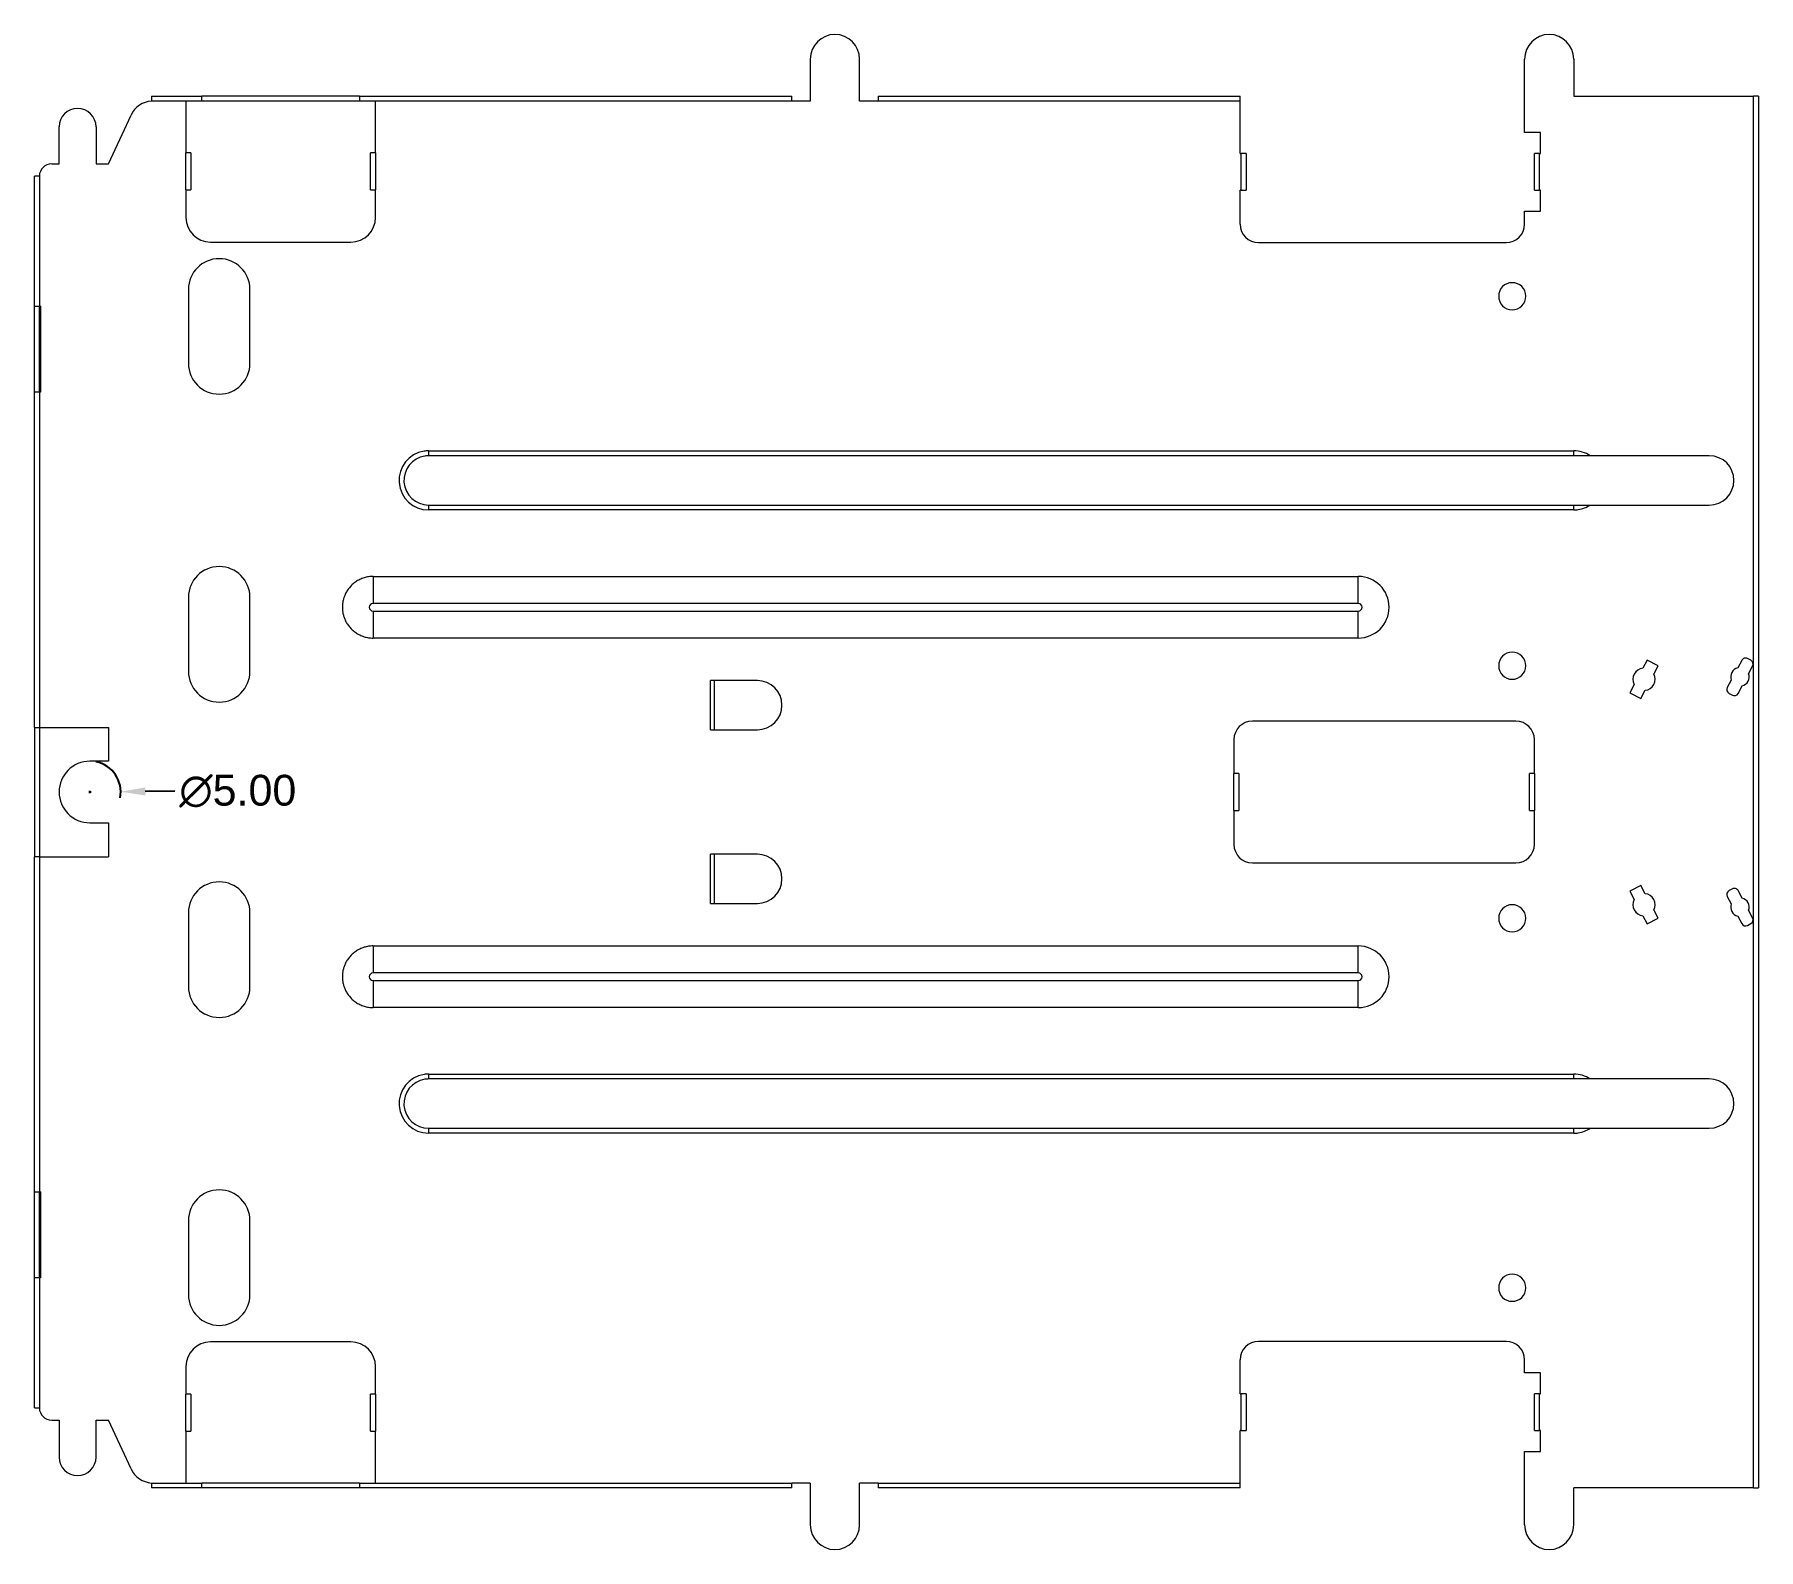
# Model space of a CAD drawing. Header units: millimetres. Extents: x 1920 to 4820, y 310 to 2320.
# Drawn here: x 3616.9 to 3756.9, y 1442.3 to 1565.3 of the extents above; entities that cross this region are included whole.
import ezdxf

# ---------------------------------------------------------------- set-up
doc = ezdxf.new("R2010")
doc.units = ezdxf.units.MM
doc.layers.add('core', color=7, linetype='Continuous', lineweight=20)
doc.layers.add('dim', color=82, linetype='Continuous', lineweight=9)
doc.styles.get("Standard").update_dxf_attribs({"font": 'arial.ttf'})
doc.dimstyles.get("Standard").update_dxf_attribs({"dimtxt": 0.18, "dimasz": 0.18, "dimexe": 0.18, "dimexo": 0.0625, "dimgap": 0.09, "dimtad": 0, "dimtih": 1, "dimtoh": 1, "dimzin": 0, "dimdsep": 46, "dimtxsty": 'Standard', "dimcen": 0.09, "dimadec": 0, "dimazin": 0, "dimtfac": 1, "dimtofl": 0, "dimtmove": 0, "dimatfit": 3, "dimfxl": 0, "dimtolj": 1, "dimtzin": 0, "dimarcsym": 0})

# ---------------------------------------------------------------- blocks, each defined once
blk = doc.blocks.new('*D25')
at = {"layer": 'Defpoints', "color": 0, "transparency": 16777216}
for p in [(3618.91, 1503.76), (3623.91, 1503.81)]:
    blk.add_point(p, dxfattribs=at)
at = {"layer": 'dim', "color": 0, "lineweight": -2, "transparency": 16777216}
for p, q in [((3621.32, 1503.79), (3621.5, 1503.79)), ((3621.41, 1503.7), (3621.41, 1503.88)), ((3628.32, 1503.85), (3625.91, 1503.83))]:
    blk.add_line(p, q, dxfattribs=at)
blk.add_arc((3621.41, 1503.79), 2.5, 349.1, 78.5466, dxfattribs=at)
at = {"layer": 'dim', "color": 0, "transparency": 16777216}
blk.add_solid([(3625.91, 1504.16), (3625.91, 1503.5), (3623.91, 1503.81)], dxfattribs=at)
at = {"layer": 'dim', "color": 0, "transparency": 16777216, "insert": (3633.42, 1503.85), "char_height": 2.5, "attachment_point": 5}
blk.add_mtext('\\A1;∅5.00', dxfattribs=at)

msp = doc.modelspace()

# ---------------------------------------------------------------- linework, layer by layer
at = {"layer": 'core'}
for p, q in [((3679.909, 1563.286), (3679.909, 1559.886)), ((3683.909, 1559.886), (3683.909, 1563.286)), ((3737.909, 1557.336), (3737.909, 1563.286)), ((3741.909, 1563.286), (3741.909, 1560.286)), ((3626.409, 1560.286), (3630.509, 1560.286)), ((3626.409, 1560.286), (3626.409, 1559.886)), ((3629.209, 1559.886), (3626.409, 1559.886)), ((3630.509, 1559.886), (3629.209, 1559.886)), ((3629.209, 1559.886), (3629.209, 1555.686)), ((3643.309, 1560.286), (3630.509, 1560.286)), ((3630.509, 1559.886), (3630.509, 1560.286)), ((3643.309, 1559.886), (3630.509, 1559.886)), ((3643.309, 1560.286), (3643.309, 1559.886)), ((3643.309, 1560.286), (3678.409, 1560.286)), ((3644.609, 1559.886), (3643.309, 1559.886)), ((3678.409, 1559.886), (3644.609, 1559.886)), ((3644.609, 1555.686), (3644.609, 1559.886)), ((3678.409, 1559.886), (3678.409, 1560.286)), ((3679.909, 1559.886), (3678.409, 1559.886)), ((3685.409, 1559.886), (3683.909, 1559.886)), ((3685.409, 1560.286), (3714.809, 1560.286)), ((3685.409, 1560.286), (3685.409, 1559.886)), ((3714.809, 1559.886), (3685.409, 1559.886)), ((3714.809, 1559.886), (3714.809, 1560.286)), ((3714.809, 1555.636), (3714.809, 1559.886)), ((3741.909, 1560.286), (3756.509, 1560.286)), ((3756.909, 1560.286), (3756.509, 1560.286)), ((3756.509, 1447.286), (3756.509, 1560.286)), ((3756.909, 1560.286), (3756.909, 1447.286)), ((3622.909, 1554.786), (3624.752, 1558.738)), ((3618.909, 1554.786), (3618.909, 1557.786)), ((3621.909, 1557.786), (3621.909, 1554.786)), ((3739.209, 1557.336), (3737.909, 1557.336)), ((3739.209, 1555.636), (3739.209, 1557.336)), ((3629.609, 1555.686), (3629.209, 1555.686)), ((3629.209, 1552.686), (3629.209, 1555.686)), ((3629.609, 1555.686), (3629.609, 1552.686)), ((3644.609, 1555.686), (3644.209, 1555.686)), ((3644.209, 1552.686), (3644.209, 1555.686)), ((3644.609, 1555.686), (3644.609, 1552.686)), ((3714.809, 1555.636), (3714.909, 1555.636)), ((3715.309, 1555.636), (3714.909, 1555.636)), ((3714.909, 1552.636), (3714.909, 1555.636)), ((3715.309, 1555.636), (3715.309, 1552.636)), ((3739.109, 1555.636), (3738.709, 1555.636)), ((3738.709, 1552.636), (3738.709, 1555.636)), ((3739.109, 1555.636), (3739.209, 1555.636)), ((3739.109, 1555.636), (3739.109, 1552.636)), ((3618.309, 1554.786), (3618.909, 1554.786)), ((3621.909, 1554.786), (3622.909, 1554.786)), ((3617.309, 1553.786), (3616.909, 1553.786)), ((3616.909, 1543.236), (3616.909, 1553.786)), ((3617.309, 1553.786), (3617.309, 1543.236)), ((3629.209, 1552.686), (3629.609, 1552.686)), ((3629.209, 1552.686), (3629.209, 1550.436)), ((3644.209, 1552.686), (3644.609, 1552.686)), ((3644.609, 1550.436), (3644.609, 1552.686)), ((3714.809, 1549.886), (3714.809, 1552.636)), ((3714.909, 1552.636), (3714.809, 1552.636)), ((3714.909, 1552.636), (3715.309, 1552.636)), ((3738.709, 1552.636), (3739.109, 1552.636)), ((3739.209, 1552.636), (3739.109, 1552.636)), ((3739.209, 1550.936), (3739.209, 1552.636)), ((3737.909, 1550.936), (3739.209, 1550.936)), ((3737.909, 1549.886), (3737.909, 1550.936)), ((3631.209, 1548.436), (3642.609, 1548.436)), ((3716.309, 1548.386), (3736.409, 1548.386)), ((3629.409, 1544.586), (3629.409, 1538.586)), ((3634.409, 1538.586), (3634.409, 1544.586)), ((3616.909, 1536.236), (3616.909, 1543.236)), ((3616.909, 1543.236), (3617.309, 1543.236)), ((3617.309, 1536.236), (3617.309, 1543.236)), ((3617.409, 1543.236), (3617.309, 1543.236)), ((3617.409, 1543.236), (3617.409, 1536.236)), ((3617.309, 1536.236), (3616.909, 1536.236)), ((3616.909, 1509.036), (3616.909, 1536.236)), ((3617.409, 1536.236), (3617.309, 1536.236)), ((3617.309, 1536.236), (3617.309, 1509.036)), ((3648.909, 1531.486), (3648.909, 1531.086)), ((3648.909, 1531.486), (3741.909, 1531.486)), ((3741.909, 1531.086), (3648.909, 1531.086)), ((3741.909, 1531.086), (3741.909, 1531.486)), ((3752.909, 1531.086), (3743.236, 1531.086)), ((3648.909, 1527.086), (3741.909, 1527.086)), ((3648.909, 1527.086), (3648.909, 1526.686)), ((3741.909, 1526.686), (3648.909, 1526.686)), ((3741.909, 1526.686), (3741.909, 1527.086)), ((3743.236, 1527.086), (3752.909, 1527.086)), ((3644.409, 1521.286), (3724.409, 1521.286)), ((3644.409, 1521.286), (3644.409, 1519.095)), ((3724.409, 1519.095), (3724.409, 1521.286)), ((3629.409, 1519.586), (3629.409, 1513.586)), ((3634.409, 1513.586), (3634.409, 1519.586)), ((3724.409, 1519.095), (3644.409, 1519.095)), ((3644.409, 1518.477), (3644.409, 1516.286)), ((3644.409, 1518.477), (3724.409, 1518.477)), ((3724.409, 1516.286), (3724.409, 1518.477)), ((3724.409, 1516.286), (3644.409, 1516.286)), ((3747.873, 1514.499), (3747.518, 1513.832)), ((3748.756, 1514.029), (3747.873, 1514.499)), ((3748.402, 1513.363), (3748.756, 1514.029)), ((3755.547, 1514.472), (3755.223, 1513.862)), ((3756.286, 1514.476), (3756.021, 1514.617)), ((3756.106, 1513.393), (3756.43, 1514.003)), ((3675.609, 1512.836), (3671.809, 1512.836)), ((3671.809, 1508.836), (3671.809, 1512.836)), ((3672.109, 1512.836), (3672.109, 1508.836)), ((3746.816, 1512.511), (3746.464, 1511.85)), ((3747.347, 1511.381), (3747.698, 1512.041)), ((3754.698, 1512.875), (3754.374, 1512.265)), ((3755.257, 1511.795), (3755.581, 1512.406)), ((3746.464, 1511.85), (3747.347, 1511.381)), ((3754.518, 1511.792), (3754.783, 1511.651)), ((3737.209, 1509.536), (3715.809, 1509.536)), ((3616.909, 1509.036), (3616.909, 1498.536)), ((3616.909, 1509.036), (3617.309, 1509.036)), ((3617.309, 1509.036), (3617.309, 1498.536)), ((3617.309, 1509.036), (3622.909, 1509.036)), ((3622.909, 1509.036), (3622.909, 1506.286)), ((3671.809, 1508.836), (3675.609, 1508.836)), ((3714.309, 1508.036), (3714.309, 1505.286)), ((3738.709, 1505.286), (3738.709, 1508.036)), ((3622.909, 1506.286), (3621.409, 1506.286)), ((3714.709, 1505.286), (3714.309, 1505.286)), ((3714.309, 1502.286), (3714.309, 1505.286)), ((3714.709, 1505.286), (3714.709, 1502.286)), ((3738.709, 1505.286), (3738.309, 1505.286)), ((3738.309, 1502.286), (3738.309, 1505.286)), ((3738.709, 1505.286), (3738.709, 1502.286)), ((3714.309, 1502.286), (3714.709, 1502.286)), ((3714.309, 1502.286), (3714.309, 1499.536)), ((3738.309, 1502.286), (3738.709, 1502.286)), ((3738.709, 1499.536), (3738.709, 1502.286)), ((3621.409, 1501.286), (3622.909, 1501.286)), ((3622.909, 1501.286), (3622.909, 1498.536)), ((3617.309, 1498.536), (3616.909, 1498.536)), ((3616.909, 1471.336), (3616.909, 1498.536)), ((3617.309, 1498.536), (3622.909, 1498.536)), ((3617.309, 1498.536), (3617.309, 1471.336)), ((3675.609, 1498.736), (3671.809, 1498.736)), ((3671.809, 1494.736), (3671.809, 1498.736)), ((3672.109, 1498.736), (3672.109, 1494.736)), ((3715.809, 1498.036), (3737.209, 1498.036)), ((3747.347, 1496.192), (3746.464, 1495.723)), ((3746.464, 1495.723), (3746.816, 1495.061)), ((3747.698, 1495.532), (3747.347, 1496.192)), ((3754.374, 1495.308), (3754.698, 1494.698)), ((3754.783, 1495.922), (3754.518, 1495.781)), ((3755.581, 1495.167), (3755.257, 1495.777)), ((3629.409, 1493.986), (3629.409, 1487.986)), ((3634.409, 1487.986), (3634.409, 1493.986)), ((3671.809, 1494.736), (3675.609, 1494.736)), ((3748.756, 1493.543), (3748.402, 1494.209)), ((3756.43, 1493.57), (3756.106, 1494.18)), ((3747.518, 1493.741), (3747.873, 1493.074)), ((3747.873, 1493.074), (3748.756, 1493.543)), ((3755.223, 1493.711), (3755.547, 1493.101)), ((3756.021, 1492.956), (3756.286, 1493.097)), ((3644.409, 1491.286), (3724.409, 1491.286)), ((3644.409, 1491.286), (3644.409, 1489.095)), ((3724.409, 1489.095), (3724.409, 1491.286)), ((3724.409, 1489.095), (3644.409, 1489.095)), ((3644.409, 1488.477), (3724.409, 1488.477)), ((3644.409, 1488.477), (3644.409, 1486.286)), ((3724.409, 1486.286), (3724.409, 1488.477)), ((3724.409, 1486.286), (3644.409, 1486.286)), ((3648.909, 1480.886), (3741.909, 1480.886)), ((3648.909, 1480.886), (3648.909, 1480.486)), ((3741.909, 1480.486), (3648.909, 1480.486)), ((3741.909, 1480.486), (3741.909, 1480.886)), ((3752.909, 1480.486), (3743.236, 1480.486)), ((3648.909, 1476.486), (3741.909, 1476.486)), ((3648.909, 1476.486), (3648.909, 1476.086)), ((3741.909, 1476.086), (3648.909, 1476.086)), ((3741.909, 1476.086), (3741.909, 1476.486)), ((3743.236, 1476.486), (3752.909, 1476.486)), ((3616.909, 1464.336), (3616.909, 1471.336)), ((3616.909, 1471.336), (3617.309, 1471.336)), ((3617.309, 1464.336), (3617.309, 1471.336)), ((3617.409, 1471.336), (3617.309, 1471.336)), ((3617.409, 1471.336), (3617.409, 1464.336)), ((3629.409, 1468.986), (3629.409, 1462.986)), ((3634.409, 1462.986), (3634.409, 1468.986)), ((3617.309, 1464.336), (3616.909, 1464.336)), ((3616.909, 1453.786), (3616.909, 1464.336)), ((3617.409, 1464.336), (3617.309, 1464.336)), ((3617.309, 1464.336), (3617.309, 1453.786)), ((3642.609, 1459.136), (3631.209, 1459.136)), ((3736.409, 1459.186), (3716.309, 1459.186)), ((3714.809, 1454.936), (3714.809, 1457.686)), ((3737.909, 1456.636), (3737.909, 1457.686)), ((3629.209, 1457.136), (3629.209, 1454.886)), ((3644.609, 1454.886), (3644.609, 1457.136)), ((3739.209, 1456.636), (3737.909, 1456.636)), ((3739.209, 1454.936), (3739.209, 1456.636)), ((3629.609, 1454.886), (3629.209, 1454.886)), ((3629.209, 1451.886), (3629.209, 1454.886)), ((3629.609, 1454.886), (3629.609, 1451.886)), ((3644.609, 1454.886), (3644.209, 1454.886)), ((3644.209, 1451.886), (3644.209, 1454.886)), ((3644.609, 1454.886), (3644.609, 1451.886)), ((3714.809, 1454.936), (3714.909, 1454.936)), ((3715.309, 1454.936), (3714.909, 1454.936)), ((3714.909, 1451.936), (3714.909, 1454.936)), ((3715.309, 1454.936), (3715.309, 1451.936)), ((3739.109, 1454.936), (3738.709, 1454.936)), ((3738.709, 1451.936), (3738.709, 1454.936)), ((3739.109, 1454.936), (3739.209, 1454.936)), ((3739.109, 1454.936), (3739.109, 1451.936)), ((3616.909, 1453.786), (3617.309, 1453.786)), ((3618.309, 1452.786), (3618.909, 1452.786)), ((3618.909, 1452.786), (3618.909, 1449.786)), ((3621.909, 1449.786), (3621.909, 1452.786)), ((3621.909, 1452.786), (3622.909, 1452.786)), ((3624.752, 1448.835), (3622.909, 1452.786)), ((3629.209, 1451.886), (3629.609, 1451.886)), ((3629.209, 1451.886), (3629.209, 1447.686)), ((3644.209, 1451.886), (3644.609, 1451.886)), ((3644.609, 1447.686), (3644.609, 1451.886)), ((3714.809, 1447.686), (3714.809, 1451.936)), ((3714.909, 1451.936), (3714.809, 1451.936)), ((3714.909, 1451.936), (3715.309, 1451.936)), ((3738.709, 1451.936), (3739.109, 1451.936)), ((3739.209, 1451.936), (3739.109, 1451.936)), ((3739.209, 1450.236), (3739.209, 1451.936)), ((3737.909, 1450.236), (3739.209, 1450.236)), ((3737.909, 1444.286), (3737.909, 1450.236)), ((3626.409, 1447.686), (3626.409, 1447.286)), ((3626.409, 1447.686), (3629.209, 1447.686)), ((3629.209, 1447.686), (3630.509, 1447.686)), ((3643.309, 1447.686), (3630.509, 1447.686)), ((3630.509, 1447.286), (3630.509, 1447.686)), ((3643.309, 1447.686), (3643.309, 1447.286)), ((3643.309, 1447.686), (3644.609, 1447.686)), ((3644.609, 1447.686), (3678.409, 1447.686)), ((3678.409, 1447.286), (3678.409, 1447.686)), ((3679.909, 1447.686), (3678.409, 1447.686)), ((3679.909, 1447.686), (3679.909, 1444.286)), ((3683.909, 1444.286), (3683.909, 1447.686)), ((3685.409, 1447.686), (3683.909, 1447.686)), ((3685.409, 1447.686), (3685.409, 1447.286)), ((3685.409, 1447.686), (3714.809, 1447.686)), ((3714.809, 1447.286), (3714.809, 1447.686)), ((3630.509, 1447.286), (3626.409, 1447.286)), ((3643.309, 1447.286), (3630.509, 1447.286)), ((3678.409, 1447.286), (3643.309, 1447.286)), ((3714.809, 1447.286), (3685.409, 1447.286)), ((3741.909, 1444.286), (3741.909, 1447.286)), ((3756.509, 1447.286), (3741.909, 1447.286)), ((3756.509, 1447.286), (3756.909, 1447.286))]:
    msp.add_line(p, q, dxfattribs=at)
for centre, radius, start, end in [((3681.909, 1563.286), 2, 90, 180), ((3681.909, 1563.286), 2, 0, 90), ((3739.909, 1563.286), 2, 90, 180), ((3739.909, 1563.286), 2, 0, 90), ((3626.564, 1557.892), 2, 94.4483, 155), ((3620.409, 1557.786), 1.5, 90, 180), ((3620.409, 1557.786), 1.5, 0, 90), ((3618.309, 1553.786), 1, 90, 180), ((3631.209, 1550.436), 2, 180, 270), ((3642.609, 1550.436), 2, 270, 0), ((3716.309, 1549.886), 1.5, 180, 270), ((3736.409, 1549.886), 1.5, 270, 0), ((3631.909, 1544.586), 2.5, 90, 180), ((3631.909, 1544.586), 2.5, 0, 90), ((3736.909, 1544.036), 1.1, 90, 270), ((3736.909, 1544.036), 1.1, 270, 90), ((3631.909, 1538.586), 2.5, 180, 270), ((3631.909, 1538.586), 2.5, 270, 0), ((3648.909, 1529.086), 2.4, 98.71763, 269.99767), ((3648.909, 1529.086), 2, 98.71763, 270), ((3648.909, 1529.086), 2.4, 90, 98.71763), ((3648.909, 1529.086), 2, 90, 98.71763), ((3741.909, 1529.086), 2.4, 56.44269, 89.99824), ((3752.909, 1529.086), 2, 270, 90), ((3741.909, 1529.086), 2.4, 270, 278.71763), ((3741.909, 1529.086), 2.4, 278.71763, 303.55731), ((3631.909, 1519.586), 2.5, 90, 180), ((3631.909, 1519.586), 2.5, 0, 90), ((3724.409, 1518.786), 2.5, 270.00326, 89.99674), ((3644.409, 1518.786), 0.309, 90, 270), ((3724.409, 1518.786), 0.309, 270, 89.99891), ((3736.909, 1514.036), 1.1, 90, 270), ((3736.909, 1514.036), 1.1, 270, 90), ((3631.909, 1513.586), 2.5, 180, 270), ((3631.909, 1513.586), 2.5, 270, 0), ((3747.609, 1512.936), 0.9, 95.81913, 208.18087), ((3755.402, 1513.134), 0.75, 103.81032, 200.18969), ((3755.856, 1514.308), 0.35, 62, 152), ((3756.121, 1514.167), 0.35, 332, 62), ((3675.609, 1510.836), 2, 270, 90), ((3747.609, 1512.936), 0.9, 275.6789, 28.3211), ((3754.683, 1512.101), 0.35, 152, 242), ((3755.402, 1513.134), 0.75, 283.81032, 20.18969), ((3754.948, 1511.96), 0.35, 242, 332), ((3715.809, 1508.036), 1.5, 90, 180), ((3737.209, 1508.036), 1.5, 0, 90), ((3621.409, 1503.786), 2.5, 90, 270), ((3715.809, 1499.536), 1.5, 180, 270), ((3737.209, 1499.536), 1.5, 270, 0), ((3675.609, 1496.736), 2, 270, 90), ((3631.909, 1493.986), 2.5, 90, 180), ((3631.909, 1493.986), 2.5, 0, 90), ((3747.609, 1494.636), 0.9, 331.6789, 84.3211), ((3754.683, 1495.472), 0.35, 118, 208), ((3754.948, 1495.613), 0.35, 28, 118), ((3736.909, 1493.536), 1.1, 90, 270), ((3736.909, 1493.536), 1.1, 270, 90), ((3747.609, 1494.636), 0.9, 151.81913, 264.18087), ((3755.402, 1494.439), 0.75, 159.81032, 256.18969), ((3755.402, 1494.439), 0.75, 339.81032, 76.18969), ((3755.856, 1493.265), 0.35, 208, 298), ((3756.121, 1493.406), 0.35, 298, 28), ((3724.409, 1488.786), 2.5, 270.00326, 89.99674), ((3644.409, 1488.786), 0.309, 90.00105, 269.99895), ((3724.409, 1488.786), 0.309, 270, 89.99891), ((3631.909, 1487.986), 2.5, 180, 270), ((3631.909, 1487.986), 2.5, 270, 0), ((3648.909, 1478.486), 2.4, 98.71763, 269.99767), ((3648.909, 1478.486), 2, 98.71763, 270), ((3648.909, 1478.486), 2.4, 90, 98.71763), ((3648.909, 1478.486), 2, 90, 98.71763), ((3741.909, 1478.486), 2.4, 56.44269, 89.99824), ((3752.909, 1478.486), 2, 270, 90), ((3741.909, 1478.486), 2.4, 270, 278.71763), ((3741.909, 1478.486), 2.4, 278.71763, 303.55731), ((3631.909, 1468.986), 2.5, 90, 180), ((3631.909, 1468.986), 2.5, 0, 90), ((3736.909, 1463.536), 1.1, 90, 270), ((3736.909, 1463.536), 1.1, 270, 90), ((3631.909, 1462.986), 2.5, 180, 270), ((3631.909, 1462.986), 2.5, 270, 0), ((3631.209, 1457.136), 2, 90, 180), ((3642.609, 1457.136), 2, 0, 90), ((3716.309, 1457.686), 1.5, 90, 180), ((3736.409, 1457.686), 1.5, 0, 90), ((3618.309, 1453.786), 1, 180, 270), ((3620.409, 1449.786), 1.5, 180, 270), ((3620.409, 1449.786), 1.5, 270, 0), ((3626.564, 1449.68), 2, 205, 265.5517), ((3681.909, 1444.286), 2, 180, 270), ((3681.909, 1444.286), 2, 270, 0), ((3739.909, 1444.286), 2, 180, 270), ((3739.909, 1444.286), 2, 270, 0)]:
    msp.add_arc(centre, radius, start, end, dxfattribs=at)
for points, knots in [([(3743.236, 1531.086), (3743.177, 1531.086), (3743.119, 1531.086), (3743.004, 1531.086), (3742.947, 1531.086), (3742.834, 1531.086), (3742.777, 1531.086), (3742.693, 1531.086), (3742.665, 1531.086), (3742.61, 1531.086), (3742.582, 1531.086), (3742.444, 1531.086), (3742.336, 1531.086), (3742.175, 1531.086), (3742.122, 1531.086), (3742.042, 1531.086), (3742.002, 1531.086), (3741.962, 1531.086), (3741.936, 1531.086), (3741.923, 1531.086), (3741.909, 1531.086)], [0, 0, 0, 0, 0.125, 0.125, 0.25, 0.25, 0.375, 0.375, 0.4375, 0.4375, 0.5, 0.5, 0.75, 0.75, 0.875, 0.875, 0.9375, 0.96875, 0.96875, 1, 1, 1, 1]), ([(3742.216, 1527.086), (3742.297, 1527.086), (3742.379, 1527.086), (3742.545, 1527.086), (3742.628, 1527.086), (3742.797, 1527.086), (3742.883, 1527.086), (3743.015, 1527.086), (3743.059, 1527.086), (3743.147, 1527.086), (3743.191, 1527.086), (3743.236, 1527.086)], [0, 0, 0, 0, 0.25, 0.25, 0.5, 0.5, 0.75, 0.75, 0.875, 0.875, 1, 1, 1, 1]), ([(3743.236, 1480.486), (3743.177, 1480.486), (3743.119, 1480.486), (3743.004, 1480.486), (3742.947, 1480.486), (3742.834, 1480.486), (3742.777, 1480.486), (3742.693, 1480.486), (3742.665, 1480.486), (3742.61, 1480.486), (3742.582, 1480.486), (3742.444, 1480.486), (3742.336, 1480.486), (3742.175, 1480.486), (3742.122, 1480.486), (3742.042, 1480.486), (3742.002, 1480.486), (3741.962, 1480.486), (3741.936, 1480.486), (3741.923, 1480.486), (3741.909, 1480.486)], [0, 0, 0, 0, 0.125, 0.125, 0.25, 0.25, 0.375, 0.375, 0.4375, 0.4375, 0.5, 0.5, 0.75, 0.75, 0.875, 0.875, 0.9375, 0.96875, 0.96875, 1, 1, 1, 1]), ([(3742.216, 1476.486), (3742.297, 1476.486), (3742.379, 1476.486), (3742.545, 1476.486), (3742.628, 1476.486), (3742.797, 1476.486), (3742.883, 1476.486), (3743.015, 1476.486), (3743.059, 1476.486), (3743.147, 1476.486), (3743.191, 1476.486), (3743.236, 1476.486)], [0, 0, 0, 0, 0.25, 0.25, 0.5, 0.5, 0.75, 0.75, 0.875, 0.875, 1, 1, 1, 1])]:
    msp.add_open_spline(points, degree=3, knots=knots, dxfattribs=at)
for points in [[(3741.909, 1527.086), (3741.944, 1527.086), (3742.012, 1527.086), (3742.114, 1527.086), (3742.182, 1527.086), (3742.216, 1527.086)], [(3741.909, 1476.486), (3741.944, 1476.486), (3742.012, 1476.486), (3742.114, 1476.486), (3742.182, 1476.486), (3742.216, 1476.486)]]:
    msp.add_open_spline(points, degree=3, dxfattribs=at)
for points, weights in [([(3644.409, 1521.286), (3642.854, 1521.286), (3641.909, 1520.158), (3641.909, 1518.786), (3641.909, 1517.415), (3642.854, 1516.286), (3644.409, 1516.286)], [1.13807928572, 1.00397423016, 1.13879881659, 1.54255304503, 1.13879881659, 1.00397423015, 1.13807928573]), ([(3644.409, 1491.286), (3642.854, 1491.286), (3641.909, 1490.158), (3641.909, 1488.786), (3641.909, 1487.415), (3642.854, 1486.286), (3644.409, 1486.286)], [1.13807928573, 1.00397423016, 1.13879881659, 1.54255304503, 1.13879881659, 1.00397423015, 1.13807928573])]:
    msp.add_rational_spline(points, weights, degree=3, knots=[0, 0, 0, 0, 0.5, 0.5, 0.5, 1, 1, 1, 1], dxfattribs=at)

# ---------------------------------------------------------------- dimensions: what is measured, and where the dimension line sits
at = {"layer": 'dim'}
dim = msp.add_diameter_dim_2p(p1=(3618.909, 1503.762), p2=(3623.909, 1503.811), dimstyle='Standard', override={"dimtxt": 2.5, "dimasz": 2, "dimexe": 0.49975, "dimexo": 0.49975, "dimgap": 0.49975}, dxfattribs=at)
dim.commit()
dim.dimension.update_dxf_attribs({"geometry": '*D25', "text_midpoint": (3628.32, 1503.853), "dimtype": 163})

doc.saveas('drawing.dxf')
